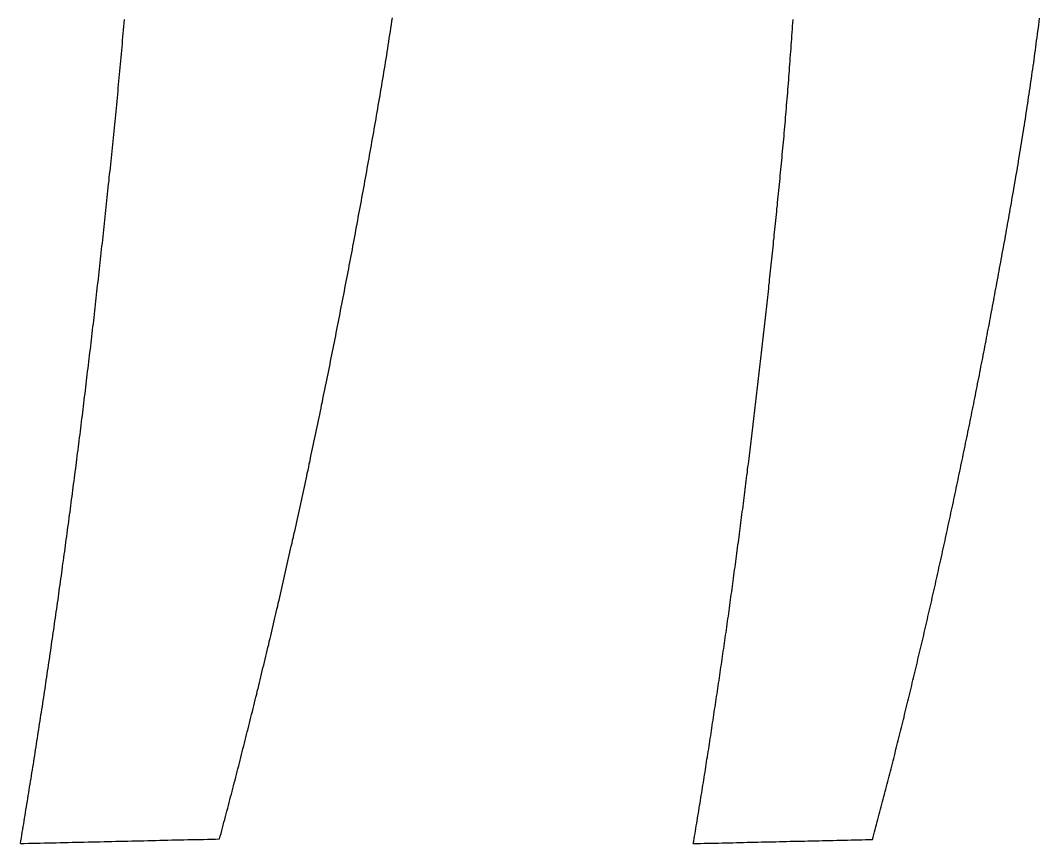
# Model space of a CAD drawing. Header units: inches. Extents: x 10 to 59099, y -255 to 18259.
# Drawn here: x 10 to 11323, y 7 to 9138 of the extents above; entities that cross this region are included whole.
import ezdxf

# ---------------------------------------------------------------- set-up
doc = ezdxf.new("R2010")
doc.units = ezdxf.units.IN
doc.header["$MEASUREMENT"] = 0
doc.layers.add('VFDE_Folienkante 3dpoly', color=181, linetype='Continuous')

msp = doc.modelspace()

# ---------------------------------------------------------------- linework, layer by layer
at = {"layer": 'VFDE_Folienkante 3dpoly', "color": 2}
for p, q in [((4134, 9129, 13981), (4140, 9167, 14003)), ((1155, 9031, 14067), (1158, 9070, 14090)), ((1158, 9070, 14090), (1161, 9108, 14112)), ((1161, 9108, 14112), (1164, 9146, 14134)), ((4117, 9015, 13916), (4123, 9053, 13938)), ((4123, 9053, 13938), (4129, 9091, 13960)), ((4129, 9091, 13960), (4134, 9129, 13981)), ((8579, 9039, 13154), (8581, 9075, 13172)), ((8581, 9075, 13172), (8584, 9111, 13190)), ((8584, 9111, 13190), (8586, 9147, 13207)), ((11304, 9019, 13006), (11309, 9055, 13023)), ((11309, 9055, 13023), (11314, 9090, 13041)), ((11314, 9090, 13041), (11318, 9126, 13058)), ((11318, 9126, 13058), (11323, 9161, 13075)), ((1145, 8917, 14000), (1148, 8955, 14023)), ((1148, 8955, 14023), (1152, 8993, 14045)), ((1152, 8993, 14045), (1155, 9031, 14067)), ((4100, 8901, 13851), (4105, 8939, 13873)), ((4105, 8939, 13873), (4111, 8977, 13895)), ((4111, 8977, 13895), (4117, 9015, 13916)), ((8571, 8933, 13100), (8574, 8968, 13118)), ((8574, 8968, 13118), (8576, 9004, 13136)), ((8576, 9004, 13136), (8579, 9039, 13154)), ((11290, 8913, 12953), (11295, 8948, 12971)), ((11295, 8948, 12971), (11300, 8984, 12989)), ((11300, 8984, 12989), (11304, 9019, 13006)), ((1135, 8803, 13932), (1139, 8841, 13955)), ((1139, 8841, 13955), (1142, 8879, 13977)), ((1142, 8879, 13977), (1145, 8917, 14000)), ((4082, 8788, 13784), (4088, 8825, 13807)), ((4088, 8825, 13807), (4094, 8863, 13829)), ((4094, 8863, 13829), (4100, 8901, 13851)), ((8561, 8791, 13027), (8564, 8826, 13045)), ((8564, 8826, 13045), (8566, 8862, 13064)), ((8566, 8862, 13064), (8569, 8897, 13082)), ((8569, 8897, 13082), (8571, 8933, 13100)), ((11276, 8807, 12900), (11281, 8843, 12918)), ((11281, 8843, 12918), (11286, 8878, 12936)), ((11286, 8878, 12936), (11290, 8913, 12953)), ((1125, 8689, 13863), (1129, 8727, 13886)), ((1129, 8727, 13886), (1132, 8765, 13909)), ((1132, 8765, 13909), (1135, 8803, 13932)), ((4064, 8675, 13717), (4070, 8712, 13740)), ((4070, 8712, 13740), (4076, 8750, 13762)), ((4076, 8750, 13762), (4082, 8788, 13784)), ((8554, 8685, 12971), (8556, 8720, 12990)), ((8556, 8720, 12990), (8559, 8756, 13008)), ((8559, 8756, 13008), (8561, 8791, 13027)), ((11261, 8702, 12846), (11266, 8737, 12864)), ((11266, 8737, 12864), (11271, 8772, 12882)), ((11271, 8772, 12882), (11276, 8807, 12900)), ((1115, 8576, 13793), (1118, 8614, 13816)), ((1118, 8614, 13816), (1122, 8652, 13840)), ((1122, 8652, 13840), (1125, 8689, 13863)), ((4045, 8563, 13649), (4051, 8600, 13672)), ((4051, 8600, 13672), (4058, 8637, 13694)), ((4058, 8637, 13694), (4064, 8675, 13717)), ((8546, 8580, 12915), (8548, 8615, 12933)), ((8548, 8615, 12933), (8551, 8650, 12952)), ((8551, 8650, 12952), (8554, 8685, 12971)), ((11247, 8597, 12791), (11252, 8632, 12809)), ((11252, 8632, 12809), (11257, 8667, 12827)), ((11257, 8667, 12827), (11261, 8702, 12846)), ((1104, 8464, 13722), (1108, 8501, 13746)), ((1108, 8501, 13746), (1111, 8539, 13770)), ((1111, 8539, 13770), (1115, 8576, 13793)), ((4027, 8451, 13580), (4033, 8488, 13603)), ((4033, 8488, 13603), (4039, 8525, 13626)), ((4039, 8525, 13626), (4045, 8563, 13649)), ((8538, 8475, 12857), (8540, 8510, 12876)), ((8540, 8510, 12876), (8543, 8545, 12896)), ((8543, 8545, 12896), (8546, 8580, 12915)), ((11227, 8458, 12716), (11232, 8493, 12735)), ((11232, 8493, 12735), (11237, 8527, 12754)), ((11237, 8527, 12754), (11242, 8562, 12772)), ((11242, 8562, 12772), (11247, 8597, 12791)), ((1094, 8352, 13651), (1097, 8389, 13675)), ((1097, 8389, 13675), (1101, 8427, 13699)), ((1101, 8427, 13699), (1104, 8464, 13722)), ((4008, 8340, 13510), (4014, 8377, 13534)), ((4014, 8377, 13534), (4021, 8414, 13557)), ((4021, 8414, 13557), (4027, 8451, 13580)), ((8529, 8370, 12799), (8532, 8405, 12819)), ((8532, 8405, 12819), (8535, 8440, 12838)), ((8535, 8440, 12838), (8538, 8475, 12857)), ((11212, 8354, 12660), (11217, 8389, 12679)), ((11217, 8389, 12679), (11222, 8423, 12698)), ((11222, 8423, 12698), (11227, 8458, 12716)), ((1083, 8240, 13579), (1087, 8278, 13603)), ((1087, 8278, 13603), (1090, 8315, 13627)), ((1090, 8315, 13627), (1094, 8352, 13651)), ((3989, 8229, 13440), (3996, 8266, 13464)), ((3996, 8266, 13464), (4002, 8303, 13487)), ((4002, 8303, 13487), (4008, 8340, 13510)), ((8518, 8232, 12720), (8521, 8266, 12740)), ((8521, 8266, 12740), (8524, 8301, 12760)), ((8524, 8301, 12760), (8527, 8336, 12780)), ((8527, 8336, 12780), (8529, 8370, 12799)), ((11196, 8251, 12602), (11201, 8285, 12622)), ((11201, 8285, 12622), (11207, 8320, 12641)), ((11207, 8320, 12641), (11212, 8354, 12660)), ((1072, 8129, 13507), (1076, 8166, 13531)), ((1076, 8166, 13531), (1079, 8203, 13555)), ((1079, 8203, 13555), (1083, 8240, 13579)), ((3970, 8118, 13369), (3977, 8155, 13393)), ((3977, 8155, 13393), (3983, 8192, 13417)), ((3983, 8192, 13417), (3989, 8229, 13440)), ((8510, 8128, 12661), (8512, 8163, 12681)), ((8512, 8163, 12681), (8515, 8197, 12701)), ((8515, 8197, 12701), (8518, 8232, 12720)), ((11175, 8113, 12525), (11181, 8148, 12544)), ((11181, 8148, 12544), (11186, 8182, 12564)), ((11186, 8182, 12564), (11191, 8216, 12583)), ((11191, 8216, 12583), (11196, 8251, 12602)), ((1061, 8018, 13434), (1065, 8055, 13458)), ((1065, 8055, 13458), (1068, 8092, 13482)), ((1068, 8092, 13482), (1072, 8129, 13507)), ((3951, 8008, 13298), (3958, 8045, 13322)), ((3958, 8045, 13322), (3964, 8082, 13346)), ((3964, 8082, 13346), (3970, 8118, 13369)), ((8501, 8025, 12600), (8504, 8059, 12620)), ((8504, 8059, 12620), (8507, 8094, 12640)), ((8507, 8094, 12640), (8510, 8128, 12661)), ((11160, 8011, 12466), (11165, 8045, 12485)), ((11165, 8045, 12485), (11170, 8079, 12505)), ((11170, 8079, 12505), (11175, 8113, 12525)), ((1050, 7908, 13360), (1054, 7945, 13385)), ((1054, 7945, 13385), (1057, 7982, 13409)), ((1057, 7982, 13409), (1061, 8018, 13434)), ((3932, 7899, 13226), (3938, 7935, 13250)), ((3938, 7935, 13250), (3945, 7972, 13274)), ((3945, 7972, 13274), (3951, 8008, 13298)), ((8489, 7888, 12518), (8492, 7923, 12539)), ((8492, 7923, 12539), (8495, 7957, 12559)), ((8495, 7957, 12559), (8498, 7991, 12580)), ((8498, 7991, 12580), (8501, 8025, 12600)), ((11144, 7909, 12406), (11149, 7943, 12426)), ((11149, 7943, 12426), (11154, 7977, 12446)), ((11154, 7977, 12446), (11160, 8011, 12466)), ((1039, 7798, 13286), (1043, 7834, 13311)), ((1043, 7834, 13311), (1046, 7871, 13336)), ((1046, 7871, 13336), (1050, 7908, 13360)), ((3912, 7789, 13154), (3919, 7826, 13178)), ((3919, 7826, 13178), (3925, 7862, 13202)), ((3925, 7862, 13202), (3932, 7899, 13226)), ((8480, 7786, 12456), (8483, 7820, 12477)), ((8483, 7820, 12477), (8486, 7854, 12497)), ((8486, 7854, 12497), (8489, 7888, 12518)), ((11122, 7774, 12325), (11127, 7807, 12345)), ((11127, 7807, 12345), (11133, 7841, 12366)), ((11133, 7841, 12366), (11138, 7875, 12386)), ((11138, 7875, 12386), (11144, 7909, 12406)), ((1028, 7687, 13212), (1031, 7724, 13237)), ((1031, 7724, 13237), (1035, 7761, 13262)), ((1035, 7761, 13262), (1039, 7798, 13286)), ((3893, 7680, 13082), (3899, 7716, 13106)), ((3899, 7716, 13106), (3906, 7753, 13130)), ((3906, 7753, 13130), (3912, 7789, 13154)), ((8470, 7685, 12393), (8473, 7719, 12414)), ((8473, 7719, 12414), (8477, 7753, 12435)), ((8477, 7753, 12435), (8480, 7786, 12456)), ((11105, 7673, 12263), (11111, 7706, 12284)), ((11111, 7706, 12284), (11116, 7740, 12305)), ((11116, 7740, 12305), (11122, 7774, 12325)), ((1016, 7578, 13138), (1020, 7614, 13163)), ((1020, 7614, 13163), (1024, 7651, 13188)), ((1024, 7651, 13188), (1028, 7687, 13212)), ((3873, 7571, 13009), (3880, 7607, 13033)), ((3880, 7607, 13033), (3886, 7643, 13057)), ((3886, 7643, 13057), (3893, 7680, 13082)), ((8458, 7550, 12308), (8461, 7584, 12329)), ((8461, 7584, 12329), (8464, 7618, 12350)), ((8464, 7618, 12350), (8467, 7651, 12372)), ((8467, 7651, 12372), (8470, 7685, 12393)), ((11089, 7572, 12201), (11094, 7606, 12222)), ((11094, 7606, 12222), (11100, 7639, 12243)), ((11100, 7639, 12243), (11105, 7673, 12263)), ((1001, 7431, 13039), (1005, 7468, 13063)), ((1005, 7468, 13063), (1009, 7504, 13088)), ((1009, 7504, 13088), (1013, 7541, 13113)), ((1013, 7541, 13113), (1016, 7578, 13138)), ((3854, 7462, 12936), (3860, 7498, 12960)), ((3860, 7498, 12960), (3867, 7534, 12985)), ((3867, 7534, 12985), (3873, 7571, 13009)), ((8448, 7450, 12243), (8451, 7483, 12265)), ((8451, 7483, 12265), (8454, 7517, 12286)), ((8454, 7517, 12286), (8458, 7550, 12308)), ((11066, 7439, 12117), (11072, 7472, 12138)), ((11072, 7472, 12138), (11077, 7506, 12159)), ((11077, 7506, 12159), (11083, 7539, 12180)), ((11083, 7539, 12180), (11089, 7572, 12201)), ((990, 7322, 12964), (994, 7358, 12989)), ((994, 7358, 12989), (997, 7395, 13014)), ((997, 7395, 13014), (1001, 7431, 13039)), ((3834, 7353, 12863), (3841, 7389, 12887)), ((3841, 7389, 12887), (3847, 7425, 12912)), ((3847, 7425, 12912), (3854, 7462, 12936)), ((8438, 7350, 12178), (8442, 7383, 12200)), ((8442, 7383, 12200), (8445, 7416, 12221)), ((8445, 7416, 12221), (8448, 7450, 12243)), ((11049, 7340, 12054), (11055, 7373, 12075)), ((11055, 7373, 12075), (11060, 7406, 12096)), ((11060, 7406, 12096), (11066, 7439, 12117)), ((978, 7212, 12889), (982, 7249, 12914)), ((982, 7249, 12914), (986, 7285, 12939)), ((986, 7285, 12939), (990, 7322, 12964)), ((3808, 7208, 12765), (3814, 7244, 12790)), ((3814, 7244, 12790), (3821, 7280, 12814)), ((3821, 7280, 12814), (3828, 7317, 12839)), ((3828, 7317, 12839), (3834, 7353, 12863)), ((8425, 7217, 12090), (8428, 7250, 12112)), ((8428, 7250, 12112), (8432, 7283, 12134)), ((8432, 7283, 12134), (8435, 7316, 12156)), ((8435, 7316, 12156), (8438, 7350, 12178)), ((11026, 7208, 11968), (11032, 7241, 11990)), ((11032, 7241, 11990), (11038, 7274, 12011)), ((11038, 7274, 12011), (11043, 7307, 12032)), ((11043, 7307, 12032), (11049, 7340, 12054)), ((967, 7103, 12813), (971, 7139, 12838)), ((971, 7139, 12838), (975, 7176, 12864)), ((975, 7176, 12864), (978, 7212, 12889)), ((3788, 7100, 12692), (3795, 7136, 12716)), ((3795, 7136, 12716), (3801, 7172, 12741)), ((3801, 7172, 12741), (3808, 7208, 12765)), ((8415, 7117, 12024), (8418, 7150, 12046)), ((8418, 7150, 12046), (8422, 7183, 12068)), ((8422, 7183, 12068), (8425, 7217, 12090)), ((11009, 7109, 11904), (11015, 7142, 11925)), ((11015, 7142, 11925), (11020, 7175, 11947)), ((11020, 7175, 11947), (11026, 7208, 11968)), ((955, 6994, 12738), (959, 7030, 12763)), ((959, 7030, 12763), (963, 7067, 12788)), ((963, 7067, 12788), (967, 7103, 12813)), ((3768, 6991, 12618), (3775, 7027, 12642)), ((3775, 7027, 12642), (3781, 7063, 12667)), ((3781, 7063, 12667), (3788, 7100, 12692)), ((8402, 6985, 11935), (8405, 7018, 11958)), ((8405, 7018, 11958), (8408, 7051, 11980)), ((8408, 7051, 11980), (8412, 7084, 12002)), ((8412, 7084, 12002), (8415, 7117, 12024)), ((10991, 7010, 11839), (10997, 7043, 11860)), ((10997, 7043, 11860), (11003, 7076, 11882)), ((11003, 7076, 11882), (11009, 7109, 11904)), ((944, 6885, 12662), (948, 6921, 12687)), ((948, 6921, 12687), (951, 6958, 12712)), ((951, 6958, 12712), (955, 6994, 12738)), ((3748, 6883, 12543), (3755, 6919, 12568)), ((3755, 6919, 12568), (3761, 6955, 12593)), ((3761, 6955, 12593), (3768, 6991, 12618)), ((8392, 6886, 11869), (8395, 6919, 11891)), ((8395, 6919, 11891), (8398, 6952, 11913)), ((8398, 6952, 11913), (8402, 6985, 11935)), ((10968, 6879, 11752), (10974, 6912, 11773)), ((10974, 6912, 11773), (10980, 6945, 11795)), ((10980, 6945, 11795), (10985, 6977, 11817)), ((10985, 6977, 11817), (10991, 7010, 11839)), ((932, 6777, 12586), (936, 6813, 12611)), ((936, 6813, 12611), (940, 6849, 12636)), ((940, 6849, 12636), (944, 6885, 12662)), ((3728, 6776, 12469), (3735, 6811, 12494)), ((3735, 6811, 12494), (3741, 6847, 12519)), ((3741, 6847, 12519), (3748, 6883, 12543)), ((8381, 6787, 11802), (8385, 6820, 11824)), ((8385, 6820, 11824), (8388, 6853, 11846)), ((8388, 6853, 11846), (8392, 6886, 11869)), ((10950, 6781, 11686), (10956, 6814, 11708)), ((10956, 6814, 11708), (10962, 6846, 11730)), ((10962, 6846, 11730), (10968, 6879, 11752)), ((920, 6668, 12509), (924, 6704, 12535)), ((924, 6704, 12535), (928, 6740, 12560)), ((928, 6740, 12560), (932, 6777, 12586)), ((3708, 6668, 12394), (3715, 6704, 12419)), ((3715, 6704, 12419), (3721, 6740, 12444)), ((3721, 6740, 12444), (3728, 6776, 12469)), ((8368, 6655, 11712), (8371, 6688, 11735)), ((8371, 6688, 11735), (8375, 6721, 11757)), ((8375, 6721, 11757), (8378, 6754, 11780)), ((8378, 6754, 11780), (8381, 6787, 11802)), ((10927, 6650, 11599), (10933, 6683, 11621)), ((10933, 6683, 11621), (10939, 6715, 11643)), ((10939, 6715, 11643), (10944, 6748, 11664)), ((10944, 6748, 11664), (10950, 6781, 11686)), ((908, 6560, 12432), (912, 6596, 12458)), ((912, 6596, 12458), (916, 6632, 12483)), ((916, 6632, 12483), (920, 6668, 12509)), ((3688, 6561, 12319), (3695, 6596, 12344)), ((3695, 6596, 12344), (3701, 6632, 12369)), ((3701, 6632, 12369), (3708, 6668, 12394)), ((8358, 6557, 11645), (8361, 6589, 11667)), ((8361, 6589, 11667), (8364, 6622, 11690)), ((8364, 6622, 11690), (8368, 6655, 11712)), ((10909, 6552, 11533), (10915, 6585, 11555)), ((10915, 6585, 11555), (10921, 6618, 11577)), ((10921, 6618, 11577), (10927, 6650, 11599)), ((892, 6416, 12329), (896, 6452, 12355)), ((896, 6452, 12355), (900, 6488, 12381)), ((900, 6488, 12381), (904, 6524, 12407)), ((904, 6524, 12407), (908, 6560, 12432)), ((3661, 6418, 12218), (3668, 6454, 12244)), ((3668, 6454, 12244), (3674, 6489, 12269)), ((3674, 6489, 12269), (3681, 6525, 12294)), ((3681, 6525, 12294), (3688, 6561, 12319)), ((8344, 6425, 11555), (8347, 6458, 11577)), ((8347, 6458, 11577), (8351, 6491, 11600)), ((8351, 6491, 11600), (8354, 6524, 11622)), ((8354, 6524, 11622), (8358, 6557, 11645)), ((10885, 6422, 11445), (10891, 6455, 11467)), ((10891, 6455, 11467), (10897, 6487, 11489)), ((10897, 6487, 11489), (10903, 6520, 11511)), ((10903, 6520, 11511), (10909, 6552, 11533)), ((881, 6308, 12252), (885, 6344, 12278)), ((885, 6344, 12278), (889, 6380, 12304)), ((889, 6380, 12304), (892, 6416, 12329)), ((3640, 6311, 12143), (3647, 6347, 12168)), ((3647, 6347, 12168), (3654, 6382, 12193)), ((3654, 6382, 12193), (3661, 6418, 12218)), ((8333, 6327, 11487), (8337, 6360, 11509)), ((8337, 6360, 11509), (8340, 6393, 11532)), ((8340, 6393, 11532), (8344, 6425, 11555)), ((10867, 6325, 11378), (10873, 6357, 11400)), ((10873, 6357, 11400), (10879, 6390, 11422)), ((10879, 6390, 11422), (10885, 6422, 11445)), ((868, 6201, 12174), (872, 6237, 12200)), ((872, 6237, 12200), (876, 6273, 12226)), ((876, 6273, 12226), (881, 6308, 12252)), ((3620, 6204, 12067), (3627, 6240, 12092)), ((3627, 6240, 12092), (3634, 6275, 12117)), ((3634, 6275, 12117), (3640, 6311, 12143)), ((8319, 6197, 11396), (8323, 6229, 11418)), ((8323, 6229, 11418), (8326, 6262, 11441)), ((8326, 6262, 11441), (8330, 6295, 11464)), ((8330, 6295, 11464), (8333, 6327, 11487)), ((10843, 6195, 11289), (10849, 6227, 11311)), ((10849, 6227, 11311), (10855, 6260, 11334)), ((10855, 6260, 11334), (10861, 6292, 11356)), ((10861, 6292, 11356), (10867, 6325, 11378)), ((856, 6094, 12096), (860, 6130, 12122)), ((860, 6130, 12122), (864, 6165, 12148)), ((864, 6165, 12148), (868, 6201, 12174)), ((3599, 6098, 11990), (3606, 6133, 12016)), ((3606, 6133, 12016), (3613, 6169, 12041)), ((3613, 6169, 12041), (3620, 6204, 12067)), ((8309, 6099, 11327), (8312, 6131, 11350)), ((8312, 6131, 11350), (8316, 6164, 11373)), ((8316, 6164, 11373), (8319, 6197, 11396)), ((10825, 6098, 11222), (10831, 6130, 11244)), ((10831, 6130, 11244), (10837, 6163, 11267)), ((10837, 6163, 11267), (10843, 6195, 11289)), ((844, 5987, 12018), (848, 6022, 12044)), ((848, 6022, 12044), (852, 6058, 12070)), ((852, 6058, 12070), (856, 6094, 12096)), ((3579, 5992, 11914), (3586, 6027, 11939)), ((3586, 6027, 11939), (3593, 6063, 11965)), ((3593, 6063, 11965), (3599, 6098, 11990)), ((8295, 5969, 11235), (8298, 6001, 11258)), ((8298, 6001, 11258), (8302, 6034, 11281)), ((8302, 6034, 11281), (8305, 6066, 11304)), ((8305, 6066, 11304), (8309, 6099, 11327)), ((10801, 5969, 11132), (10807, 6001, 11155)), ((10807, 6001, 11155), (10813, 6033, 11177)), ((10813, 6033, 11177), (10819, 6066, 11200)), ((10819, 6066, 11200), (10825, 6098, 11222)), ((832, 5880, 11939), (836, 5916, 11965)), ((836, 5916, 11965), (840, 5951, 11992)), ((840, 5951, 11992), (844, 5987, 12018)), ((3551, 5850, 11811), (3558, 5886, 11837)), ((3558, 5886, 11837), (3565, 5921, 11863)), ((3565, 5921, 11863), (3572, 5956, 11888)), ((3572, 5956, 11888), (3579, 5992, 11914)), ((8284, 5872, 11166), (8288, 5904, 11189)), ((8288, 5904, 11189), (8291, 5936, 11212)), ((8291, 5936, 11212), (8295, 5969, 11235)), ((10783, 5872, 11064), (10789, 5905, 11087)), ((10789, 5905, 11087), (10795, 5937, 11110)), ((10795, 5937, 11110), (10801, 5969, 11132)), ((816, 5738, 11834), (820, 5773, 11860)), ((820, 5773, 11860), (824, 5809, 11887)), ((824, 5809, 11887), (828, 5844, 11913)), ((828, 5844, 11913), (832, 5880, 11939)), ((3530, 5745, 11734), (3537, 5780, 11760)), ((3537, 5780, 11760), (3544, 5815, 11786)), ((3544, 5815, 11786), (3551, 5850, 11811)), ((8270, 5742, 11073), (8273, 5775, 11096)), ((8273, 5775, 11096), (8277, 5807, 11120)), ((8277, 5807, 11120), (8280, 5839, 11143)), ((8280, 5839, 11143), (8284, 5872, 11166)), ((10759, 5744, 10974), (10765, 5776, 10997)), ((10765, 5776, 10997), (10771, 5808, 11019)), ((10771, 5808, 11019), (10777, 5840, 11042)), ((10777, 5840, 11042), (10783, 5872, 11064)), ((803, 5632, 11755), (807, 5667, 11781)), ((807, 5667, 11781), (811, 5702, 11807)), ((811, 5702, 11807), (816, 5738, 11834)), ((3510, 5639, 11657), (3517, 5674, 11682)), ((3517, 5674, 11682), (3523, 5709, 11708)), ((3523, 5709, 11708), (3530, 5745, 11734)), ((8259, 5645, 11003), (8263, 5678, 11027)), ((8263, 5678, 11027), (8266, 5710, 11050)), ((8266, 5710, 11050), (8270, 5742, 11073)), ((10740, 5648, 10906), (10746, 5680, 10928)), ((10746, 5680, 10928), (10753, 5712, 10951)), ((10753, 5712, 10951), (10759, 5744, 10974)), ((791, 5525, 11675), (795, 5561, 11702)), ((795, 5561, 11702), (799, 5596, 11728)), ((799, 5596, 11728), (803, 5632, 11755)), ((3489, 5534, 11579), (3496, 5569, 11605)), ((3496, 5569, 11605), (3503, 5604, 11631)), ((3503, 5604, 11631), (3510, 5639, 11657)), ((8244, 5517, 10910), (8248, 5549, 10933)), ((8248, 5549, 10933), (8252, 5581, 10957)), ((8252, 5581, 10957), (8255, 5613, 10980)), ((8255, 5613, 10980), (8259, 5645, 11003)), ((10716, 5520, 10814), (10722, 5552, 10837)), ((10722, 5552, 10837), (10728, 5584, 10860)), ((10728, 5584, 10860), (10734, 5616, 10883)), ((10734, 5616, 10883), (10740, 5648, 10906)), ((778, 5419, 11595), (782, 5455, 11622)), ((782, 5455, 11622), (787, 5490, 11649)), ((787, 5490, 11649), (791, 5525, 11675)), ((3468, 5429, 11501), (3475, 5464, 11527)), ((3475, 5464, 11527), (3482, 5499, 11553)), ((3482, 5499, 11553), (3489, 5534, 11579)), ((8234, 5420, 10839), (8237, 5452, 10863)), ((8237, 5452, 10863), (8241, 5484, 10886)), ((8241, 5484, 10886), (8244, 5517, 10910)), ((10697, 5424, 10745), (10703, 5456, 10768)), ((10703, 5456, 10768), (10710, 5488, 10791)), ((10710, 5488, 10791), (10716, 5520, 10814)), ((766, 5314, 11515), (770, 5349, 11542)), ((770, 5349, 11542), (774, 5384, 11569)), ((774, 5384, 11569), (778, 5419, 11595)), ((3440, 5289, 11396), (3447, 5324, 11423)), ((3447, 5324, 11423), (3454, 5359, 11449)), ((3454, 5359, 11449), (3461, 5394, 11475)), ((3461, 5394, 11475), (3468, 5429, 11501)), ((8219, 5292, 10745), (8223, 5324, 10769)), ((8223, 5324, 10769), (8226, 5356, 10792)), ((8226, 5356, 10792), (8230, 5388, 10816)), ((8230, 5388, 10816), (8234, 5420, 10839)), ((10672, 5297, 10653), (10679, 5329, 10676)), ((10679, 5329, 10676), (10685, 5361, 10699)), ((10685, 5361, 10699), (10691, 5393, 10722)), ((10691, 5393, 10722), (10697, 5424, 10745)), ((749, 5173, 11408), (753, 5208, 11435)), ((753, 5208, 11435), (757, 5243, 11462)), ((757, 5243, 11462), (762, 5279, 11489)), ((762, 5279, 11489), (766, 5314, 11515)), ((3418, 5184, 11318), (3425, 5219, 11344)), ((3425, 5219, 11344), (3432, 5254, 11370)), ((3432, 5254, 11370), (3440, 5289, 11396)), ((8208, 5196, 10674), (8211, 5228, 10698)), ((8211, 5228, 10698), (8215, 5260, 10722)), ((8215, 5260, 10722), (8219, 5292, 10745)), ((10654, 5202, 10584), (10660, 5234, 10607)), ((10660, 5234, 10607), (10666, 5265, 10630)), ((10666, 5265, 10630), (10672, 5297, 10653)), ((736, 5068, 11327), (740, 5103, 11354)), ((740, 5103, 11354), (745, 5138, 11381)), ((745, 5138, 11381), (749, 5173, 11408)), ((3397, 5080, 11239), (3404, 5115, 11265)), ((3404, 5115, 11265), (3411, 5149, 11292)), ((3411, 5149, 11292), (3418, 5184, 11318)), ((8193, 5068, 10579), (8197, 5100, 10603)), ((8197, 5100, 10603), (8200, 5132, 10627)), ((8200, 5132, 10627), (8204, 5164, 10650)), ((8204, 5164, 10650), (8208, 5196, 10674)), ((10629, 5075, 10491), (10635, 5107, 10514)), ((10635, 5107, 10514), (10641, 5138, 10537)), ((10641, 5138, 10537), (10647, 5170, 10561)), ((10647, 5170, 10561), (10654, 5202, 10584)), ((723, 4963, 11246), (728, 4998, 11273)), ((728, 4998, 11273), (732, 5033, 11300)), ((732, 5033, 11300), (736, 5068, 11327)), ((3376, 4976, 11160), (3383, 5010, 11186)), ((3383, 5010, 11186), (3390, 5045, 11213)), ((3390, 5045, 11213), (3397, 5080, 11239)), ((8182, 4973, 10508), (8186, 5005, 10531)), ((8186, 5005, 10531), (8189, 5037, 10555)), ((8189, 5037, 10555), (8193, 5068, 10579)), ((10604, 4949, 10398), (10610, 4980, 10421)), ((10610, 4980, 10421), (10616, 5012, 10444)), ((10616, 5012, 10444), (10622, 5044, 10468)), ((10622, 5044, 10468), (10629, 5075, 10491)), ((711, 4858, 11165), (715, 4893, 11192)), ((715, 4893, 11192), (719, 4928, 11219)), ((719, 4928, 11219), (723, 4963, 11246)), ((3347, 4837, 11054), (3354, 4872, 11080)), ((3354, 4872, 11080), (3362, 4906, 11107)), ((3362, 4906, 11107), (3369, 4941, 11133)), ((3369, 4941, 11133), (3376, 4976, 11160)), ((8167, 4846, 10412), (8171, 4878, 10436)), ((8171, 4878, 10436), (8174, 4909, 10460)), ((8174, 4909, 10460), (8178, 4941, 10484)), ((8178, 4941, 10484), (8182, 4973, 10508)), ((10585, 4854, 10327), (10591, 4886, 10351)), ((10591, 4886, 10351), (10597, 4917, 10374)), ((10597, 4917, 10374), (10604, 4949, 10398)), ((693, 4719, 11056), (698, 4754, 11084)), ((698, 4754, 11084), (702, 4789, 11111)), ((702, 4789, 11111), (706, 4823, 11138)), ((706, 4823, 11138), (711, 4858, 11165)), ((3326, 4733, 10974), (3333, 4768, 11001)), ((3333, 4768, 11001), (3340, 4803, 11027)), ((3340, 4803, 11027), (3347, 4837, 11054)), ((8155, 4751, 10340), (8159, 4782, 10364)), ((8159, 4782, 10364), (8163, 4814, 10388)), ((8163, 4814, 10388), (8167, 4846, 10412)), ((10559, 4729, 10233), (10566, 4760, 10257)), ((10566, 4760, 10257), (10572, 4791, 10280)), ((10572, 4791, 10280), (10578, 4823, 10304)), ((10578, 4823, 10304), (10585, 4854, 10327)), ((680, 4615, 10975), (685, 4649, 11002)), ((685, 4649, 11002), (689, 4684, 11029)), ((689, 4684, 11029), (693, 4719, 11056)), ((3304, 4630, 10894), (3311, 4664, 10921)), ((3311, 4664, 10921), (3319, 4699, 10947)), ((3319, 4699, 10947), (3326, 4733, 10974)), ((8140, 4624, 10243), (8144, 4656, 10267)), ((8144, 4656, 10267), (8148, 4687, 10291)), ((8148, 4687, 10291), (8152, 4719, 10316)), ((8152, 4719, 10316), (8155, 4751, 10340)), ((10540, 4634, 10162), (10547, 4666, 10186)), ((10547, 4666, 10186), (10553, 4697, 10210)), ((10553, 4697, 10210), (10559, 4729, 10233)), ((667, 4511, 10892), (672, 4545, 10920)), ((672, 4545, 10920), (676, 4580, 10947)), ((676, 4580, 10947), (680, 4615, 10975)), ((3275, 4492, 10787), (3283, 4527, 10814)), ((3283, 4527, 10814), (3290, 4561, 10841)), ((3290, 4561, 10841), (3297, 4596, 10867)), ((3297, 4596, 10867), (3304, 4630, 10894)), ((8125, 4498, 10146), (8129, 4530, 10170)), ((8129, 4530, 10170), (8133, 4561, 10195)), ((8133, 4561, 10195), (8136, 4593, 10219)), ((8136, 4593, 10219), (8140, 4624, 10243)), ((10515, 4509, 10068), (10521, 4541, 10091)), ((10521, 4541, 10091), (10527, 4572, 10115)), ((10527, 4572, 10115), (10534, 4603, 10139)), ((10534, 4603, 10139), (10540, 4634, 10162)), ((654, 4407, 10810), (659, 4442, 10837)), ((659, 4442, 10837), (663, 4476, 10865)), ((663, 4476, 10865), (667, 4511, 10892)), ((3254, 4389, 10706), (3261, 4424, 10733)), ((3261, 4424, 10733), (3268, 4458, 10760)), ((3268, 4458, 10760), (3275, 4492, 10787)), ((8113, 4404, 10073), (8117, 4435, 10097)), ((8117, 4435, 10097), (8121, 4467, 10122)), ((8121, 4467, 10122), (8125, 4498, 10146)), ((10489, 4385, 9972), (10495, 4416, 9996)), ((10495, 4416, 9996), (10502, 4447, 10020)), ((10502, 4447, 10020), (10508, 4478, 10044)), ((10508, 4478, 10044), (10515, 4509, 10068)), ((637, 4269, 10700), (641, 4303, 10727)), ((641, 4303, 10727), (646, 4338, 10755)), ((646, 4338, 10755), (650, 4372, 10782)), ((650, 4372, 10782), (654, 4407, 10810)), ((3232, 4287, 10625), (3239, 4321, 10652)), ((3239, 4321, 10652), (3246, 4355, 10679)), ((3246, 4355, 10679), (3254, 4389, 10706)), ((8098, 4278, 9975), (8102, 4310, 10000)), ((8102, 4310, 10000), (8106, 4341, 10024)), ((8106, 4341, 10024), (8110, 4372, 10049)), ((8110, 4372, 10049), (8113, 4404, 10073)), ((10470, 4291, 9901), (10476, 4322, 9925)), ((10476, 4322, 9925), (10483, 4353, 9948)), ((10483, 4353, 9948), (10489, 4385, 9972)), ((624, 4166, 10617), (628, 4200, 10644)), ((628, 4200, 10644), (632, 4234, 10672)), ((632, 4234, 10672), (637, 4269, 10700)), ((3210, 4184, 10544), (3217, 4218, 10571)), ((3217, 4218, 10571), (3225, 4253, 10598)), ((3225, 4253, 10598), (3232, 4287, 10625)), ((8086, 4185, 9902), (8090, 4216, 9926)), ((8090, 4216, 9926), (8094, 4247, 9951)), ((8094, 4247, 9951), (8098, 4278, 9975)), ((10444, 4167, 9805), (10450, 4198, 9829)), ((10450, 4198, 9829), (10457, 4229, 9853)), ((10457, 4229, 9853), (10463, 4260, 9877)), ((10463, 4260, 9877), (10470, 4291, 9901)), ((610, 4063, 10533), (615, 4097, 10561)), ((615, 4097, 10561), (619, 4131, 10589)), ((619, 4131, 10589), (624, 4166, 10617)), ((3181, 4048, 10436), (3188, 4082, 10463)), ((3188, 4082, 10463), (3195, 4116, 10490)), ((3195, 4116, 10490), (3203, 4150, 10517)), ((3203, 4150, 10517), (3210, 4184, 10544)), ((8071, 4060, 9803), (8075, 4091, 9828)), ((8075, 4091, 9828), (8079, 4122, 9852)), ((8079, 4122, 9852), (8082, 4153, 9877)), ((8082, 4153, 9877), (8086, 4185, 9902)), ((10418, 4043, 9708), (10424, 4074, 9732)), ((10424, 4074, 9732), (10431, 4105, 9756)), ((10431, 4105, 9756), (10437, 4136, 9781)), ((10437, 4136, 9781), (10444, 4167, 9805)), ((593, 3926, 10422), (597, 3960, 10450)), ((597, 3960, 10450), (601, 3994, 10478)), ((601, 3994, 10478), (606, 4028, 10505)), ((606, 4028, 10505), (610, 4063, 10533)), ((3159, 3946, 10354), (3166, 3980, 10381)), ((3166, 3980, 10381), (3173, 4014, 10408)), ((3173, 4014, 10408), (3181, 4048, 10436)), ((8055, 3935, 9704), (8059, 3966, 9729)), ((8059, 3966, 9729), (8063, 3997, 9754)), ((8063, 3997, 9754), (8067, 4029, 9778)), ((8067, 4029, 9778), (8071, 4060, 9803)), ((10398, 3951, 9636), (10405, 3981, 9660)), ((10405, 3981, 9660), (10411, 4012, 9684)), ((10411, 4012, 9684), (10418, 4043, 9708)), ((579, 3823, 10338), (584, 3857, 10366)), ((584, 3857, 10366), (588, 3891, 10394)), ((588, 3891, 10394), (593, 3926, 10422)), ((3137, 3844, 10272), (3144, 3878, 10299)), ((3144, 3878, 10299), (3151, 3912, 10326)), ((3151, 3912, 10326), (3159, 3946, 10354)), ((8043, 3842, 9630), (8047, 3873, 9655)), ((8047, 3873, 9655), (8051, 3904, 9679)), ((8051, 3904, 9679), (8055, 3935, 9704)), ((10372, 3827, 9538), (10379, 3858, 9563)), ((10379, 3858, 9563), (10385, 3889, 9587)), ((10385, 3889, 9587), (10392, 3920, 9611)), ((10392, 3920, 9611), (10398, 3951, 9636)), ((566, 3721, 10254), (570, 3755, 10282)), ((570, 3755, 10282), (575, 3789, 10310)), ((575, 3789, 10310), (579, 3823, 10338)), ((3107, 3709, 10162), (3114, 3743, 10189)), ((3114, 3743, 10189), (3122, 3777, 10217)), ((3122, 3777, 10217), (3129, 3810, 10244)), ((3129, 3810, 10244), (3137, 3844, 10272)), ((8027, 3718, 9530), (8031, 3749, 9555)), ((8031, 3749, 9555), (8035, 3780, 9580)), ((8035, 3780, 9580), (8039, 3811, 9605)), ((8039, 3811, 9605), (8043, 3842, 9630)), ((10346, 3704, 9441), (10352, 3735, 9465)), ((10352, 3735, 9465), (10359, 3766, 9490)), ((10359, 3766, 9490), (10366, 3797, 9514)), ((10366, 3797, 9514), (10372, 3827, 9538)), ((552, 3619, 10169), (557, 3653, 10197)), ((557, 3653, 10197), (561, 3687, 10225)), ((561, 3687, 10225), (566, 3721, 10254)), ((3085, 3608, 10079), (3092, 3641, 10107)), ((3092, 3641, 10107), (3100, 3675, 10134)), ((3100, 3675, 10134), (3107, 3709, 10162)), ((8011, 3595, 9430), (8015, 3625, 9455)), ((8015, 3625, 9455), (8019, 3656, 9480)), ((8019, 3656, 9480), (8023, 3687, 9505)), ((8023, 3687, 9505), (8027, 3718, 9530)), ((10326, 3613, 9367), (10333, 3643, 9392)), ((10333, 3643, 9392), (10339, 3674, 9416)), ((10339, 3674, 9416), (10346, 3704, 9441)), ((534, 3483, 10056), (538, 3517, 10084)), ((538, 3517, 10084), (543, 3551, 10113)), ((543, 3551, 10113), (548, 3585, 10141)), ((548, 3585, 10141), (552, 3619, 10169)), ((3062, 3507, 9996), (3070, 3540, 10024)), ((3070, 3540, 10024), (3077, 3574, 10052)), ((3077, 3574, 10052), (3085, 3608, 10079)), ((7999, 3502, 9354), (8003, 3533, 9380)), ((8003, 3533, 9380), (8007, 3564, 9405)), ((8007, 3564, 9405), (8011, 3595, 9430)), ((10300, 3490, 9269), (10306, 3521, 9294)), ((10306, 3521, 9294), (10313, 3551, 9318)), ((10313, 3551, 9318), (10320, 3582, 9343)), ((10320, 3582, 9343), (10326, 3613, 9367)), ((520, 3381, 9971), (525, 3415, 9999)), ((525, 3415, 9999), (529, 3449, 10028)), ((529, 3449, 10028), (534, 3483, 10056)), ((3032, 3372, 9885), (3040, 3406, 9913)), ((3040, 3406, 9913), (3047, 3440, 9941)), ((3047, 3440, 9941), (3055, 3473, 9969)), ((3055, 3473, 9969), (3062, 3507, 9996)), ((7983, 3379, 9254), (7987, 3410, 9279)), ((7987, 3410, 9279), (7991, 3441, 9304)), ((7991, 3441, 9304), (7995, 3471, 9329)), ((7995, 3471, 9329), (7999, 3502, 9354)), ((10273, 3368, 9170), (10280, 3399, 9195)), ((10280, 3399, 9195), (10286, 3429, 9220)), ((10286, 3429, 9220), (10293, 3460, 9245)), ((10293, 3460, 9245), (10300, 3490, 9269)), ((506, 3280, 9886), (511, 3314, 9914)), ((511, 3314, 9914), (516, 3348, 9943)), ((516, 3348, 9943), (520, 3381, 9971)), ((3010, 3272, 9802), (3017, 3305, 9830)), ((3017, 3305, 9830), (3025, 3339, 9858)), ((3025, 3339, 9858), (3032, 3372, 9885)), ((7967, 3257, 9152), (7971, 3287, 9178)), ((7971, 3287, 9178), (7975, 3318, 9203)), ((7975, 3318, 9203), (7979, 3349, 9228)), ((7979, 3349, 9228), (7983, 3379, 9254)), ((10253, 3277, 9096), (10260, 3308, 9121)), ((10260, 3308, 9121), (10266, 3338, 9146)), ((10266, 3338, 9146), (10273, 3368, 9170)), ((488, 3145, 9771), (493, 3179, 9800)), ((493, 3179, 9800), (497, 3213, 9829)), ((497, 3213, 9829), (502, 3246, 9857)), ((502, 3246, 9857), (506, 3280, 9886)), ((2980, 3138, 9690), (2987, 3172, 9718)), ((2987, 3172, 9718), (2995, 3205, 9746)), ((2995, 3205, 9746), (3002, 3239, 9774)), ((3002, 3239, 9774), (3010, 3272, 9802)), ((7955, 3165, 9076), (7959, 3196, 9101)), ((7959, 3196, 9101), (7963, 3226, 9127)), ((7963, 3226, 9127), (7967, 3257, 9152)), ((10226, 3156, 8997), (10233, 3186, 9022)), ((10233, 3186, 9022), (10240, 3217, 9046)), ((10240, 3217, 9046), (10246, 3247, 9071)), ((10246, 3247, 9071), (10253, 3277, 9096)), ((474, 3045, 9685), (479, 3078, 9714)), ((479, 3078, 9714), (483, 3112, 9743)), ((483, 3112, 9743), (488, 3145, 9771)), ((2957, 3039, 9606), (2965, 3072, 9634)), ((2965, 3072, 9634), (2972, 3105, 9662)), ((2972, 3105, 9662), (2980, 3138, 9690)), ((7938, 3043, 8974), (7942, 3074, 8999)), ((7942, 3074, 8999), (7947, 3104, 9025)), ((7947, 3104, 9025), (7951, 3135, 9050)), ((7951, 3135, 9050), (7955, 3165, 9076)), ((10199, 3035, 8897), (10206, 3065, 8922)), ((10206, 3065, 8922), (10213, 3096, 8947)), ((10213, 3096, 8947), (10220, 3126, 8972)), ((10220, 3126, 8972), (10226, 3156, 8997)), ((456, 2911, 9570), (460, 2944, 9599)), ((460, 2944, 9599), (465, 2977, 9628)), ((465, 2977, 9628), (470, 3011, 9657)), ((470, 3011, 9657), (474, 3045, 9685)), ((2934, 2939, 9522), (2942, 2972, 9550)), ((2942, 2972, 9550), (2950, 3005, 9578)), ((2950, 3005, 9578), (2957, 3039, 9606)), ((7922, 2922, 8871), (7926, 2952, 8897)), ((7926, 2952, 8897), (7930, 2982, 8923)), ((7930, 2982, 8923), (7934, 3013, 8948)), ((7934, 3013, 8948), (7938, 3043, 8974)), ((10172, 2915, 8797), (10179, 2945, 8822)), ((10179, 2945, 8822), (10186, 2975, 8847)), ((10186, 2975, 8847), (10193, 3005, 8872)), ((10193, 3005, 8872), (10199, 3035, 8897)), ((442, 2810, 9484), (446, 2844, 9513)), ((446, 2844, 9513), (451, 2877, 9542)), ((451, 2877, 9542), (456, 2911, 9570)), ((2904, 2806, 9409), (2912, 2839, 9437)), ((2912, 2839, 9437), (2919, 2873, 9465)), ((2919, 2873, 9465), (2927, 2906, 9493)), ((2927, 2906, 9493), (2934, 2939, 9522)), ((7905, 2801, 8769), (7909, 2831, 8794)), ((7909, 2831, 8794), (7914, 2861, 8820)), ((7914, 2861, 8820), (7918, 2891, 8846)), ((7918, 2891, 8846), (7922, 2922, 8871)), ((10152, 2825, 8721), (10159, 2855, 8746)), ((10159, 2855, 8746), (10166, 2885, 8771)), ((10166, 2885, 8771), (10172, 2915, 8797)), ((428, 2710, 9397), (432, 2744, 9426)), ((432, 2744, 9426), (437, 2777, 9455)), ((437, 2777, 9455), (442, 2810, 9484)), ((2881, 2707, 9324), (2889, 2740, 9352)), ((2889, 2740, 9352), (2896, 2773, 9380)), ((2896, 2773, 9380), (2904, 2806, 9409)), ((7893, 2710, 8691), (7897, 2740, 8717)), ((7897, 2740, 8717), (7901, 2770, 8743)), ((7901, 2770, 8743), (7905, 2801, 8769)), ((10125, 2705, 8620), (10132, 2735, 8645)), ((10132, 2735, 8645), (10138, 2765, 8671)), ((10138, 2765, 8671), (10145, 2795, 8696)), ((10145, 2795, 8696), (10152, 2825, 8721)), ((409, 2577, 9281), (413, 2611, 9310)), ((413, 2611, 9310), (418, 2644, 9339)), ((418, 2644, 9339), (423, 2677, 9368)), ((423, 2677, 9368), (428, 2710, 9397)), ((2850, 2575, 9210), (2858, 2608, 9239)), ((2858, 2608, 9239), (2866, 2641, 9267)), ((2866, 2641, 9267), (2873, 2674, 9295)), ((2873, 2674, 9295), (2881, 2707, 9324)), ((7876, 2589, 8587), (7880, 2619, 8613)), ((7880, 2619, 8613), (7884, 2650, 8639)), ((7884, 2650, 8639), (7889, 2680, 8665)), ((7889, 2680, 8665), (7893, 2710, 8691)), ((10097, 2585, 8519), (10104, 2615, 8544)), ((10104, 2615, 8544), (10111, 2645, 8569)), ((10111, 2645, 8569), (10118, 2675, 8595)), ((10118, 2675, 8595), (10125, 2705, 8620)), ((394, 2478, 9193), (399, 2511, 9223)), ((399, 2511, 9223), (404, 2544, 9252)), ((404, 2544, 9252), (409, 2577, 9281)), ((2827, 2477, 9125), (2835, 2510, 9153)), ((2835, 2510, 9153), (2843, 2542, 9182)), ((2843, 2542, 9182), (2850, 2575, 9210)), ((7859, 2469, 8483), (7863, 2499, 8509)), ((7863, 2499, 8509), (7868, 2529, 8535)), ((7868, 2529, 8535), (7872, 2559, 8561)), ((7872, 2559, 8561), (7876, 2589, 8587)), ((10070, 2466, 8417), (10077, 2496, 8442)), ((10077, 2496, 8442), (10084, 2526, 8468)), ((10084, 2526, 8468), (10091, 2555, 8493)), ((10091, 2555, 8493), (10097, 2585, 8519)), ((375, 2346, 9076), (380, 2379, 9106)), ((380, 2379, 9106), (385, 2412, 9135)), ((385, 2412, 9135), (390, 2445, 9164)), ((390, 2445, 9164), (394, 2478, 9193)), ((2797, 2346, 9010), (2804, 2378, 9039)), ((2804, 2378, 9039), (2812, 2411, 9067)), ((2812, 2411, 9067), (2820, 2444, 9096)), ((2820, 2444, 9096), (2827, 2477, 9125)), ((7842, 2349, 8379), (7846, 2379, 8405)), ((7846, 2379, 8405), (7851, 2409, 8431)), ((7851, 2409, 8431), (7855, 2439, 8457)), ((7855, 2439, 8457), (7859, 2469, 8483)), ((10042, 2347, 8315), (10049, 2377, 8340)), ((10049, 2377, 8340), (10056, 2407, 8366)), ((10056, 2407, 8366), (10063, 2436, 8391)), ((10063, 2436, 8391), (10070, 2466, 8417)), ((361, 2247, 8988), (366, 2280, 9018)), ((366, 2280, 9018), (371, 2313, 9047)), ((371, 2313, 9047), (375, 2346, 9076)), ((2773, 2248, 8924), (2781, 2280, 8953)), ((2781, 2280, 8953), (2789, 2313, 8981)), ((2789, 2313, 8981), (2797, 2346, 9010)), ((7829, 2260, 8300), (7834, 2290, 8327)), ((7834, 2290, 8327), (7838, 2320, 8353)), ((7838, 2320, 8353), (7842, 2349, 8379)), ((10022, 2259, 8238), (10029, 2288, 8263)), ((10029, 2288, 8263), (10036, 2318, 8289)), ((10036, 2318, 8289), (10042, 2347, 8315)), ((347, 2148, 8900), (351, 2181, 8930)), ((351, 2181, 8930), (356, 2214, 8959)), ((356, 2214, 8959), (361, 2247, 8988)), ((2742, 2117, 8809), (2750, 2150, 8838)), ((2750, 2150, 8838), (2758, 2182, 8866)), ((2758, 2182, 8866), (2766, 2215, 8895)), ((2766, 2215, 8895), (2773, 2248, 8924)), ((7812, 2141, 8195), (7817, 2171, 8221)), ((7817, 2171, 8221), (7821, 2200, 8248)), ((7821, 2200, 8248), (7825, 2230, 8274)), ((7825, 2230, 8274), (7829, 2260, 8300)), ((9994, 2141, 8135), (10001, 2170, 8161)), ((10001, 2170, 8161), (10008, 2200, 8186)), ((10008, 2200, 8186), (10015, 2229, 8212)), ((10015, 2229, 8212), (10022, 2259, 8238)), ((327, 2017, 8782), (332, 2050, 8812)), ((332, 2050, 8812), (337, 2082, 8841)), ((337, 2082, 8841), (342, 2115, 8871)), ((342, 2115, 8871), (347, 2148, 8900)), ((2719, 2020, 8722), (2727, 2052, 8751)), ((2727, 2052, 8751), (2734, 2085, 8780)), ((2734, 2085, 8780), (2742, 2117, 8809)), ((7795, 2022, 8090), (7799, 2052, 8116)), ((7799, 2052, 8116), (7804, 2081, 8142)), ((7804, 2081, 8142), (7808, 2111, 8169)), ((7808, 2111, 8169), (7812, 2141, 8195)), ((9966, 2023, 8032), (9973, 2052, 8057)), ((9973, 2052, 8057), (9980, 2082, 8083)), ((9980, 2082, 8083), (9987, 2111, 8109)), ((9987, 2111, 8109), (9994, 2141, 8135)), ((313, 1919, 8693), (318, 1952, 8723)), ((318, 1952, 8723), (323, 1984, 8752)), ((323, 1984, 8752), (327, 2017, 8782)), ((2695, 1922, 8635), (2703, 1955, 8664)), ((2703, 1955, 8664), (2711, 1987, 8693)), ((2711, 1987, 8693), (2719, 2020, 8722)), ((7778, 1904, 7984), (7782, 1933, 8010)), ((7782, 1933, 8010), (7786, 1963, 8037)), ((7786, 1963, 8037), (7791, 1992, 8063)), ((7791, 1992, 8063), (7795, 2022, 8090)), ((9938, 1905, 7928), (9945, 1935, 7954)), ((9945, 1935, 7954), (9952, 1964, 7980)), ((9952, 1964, 7980), (9959, 1993, 8006)), ((9959, 1993, 8006), (9966, 2023, 8032)), ((293, 1788, 8574), (298, 1821, 8604)), ((298, 1821, 8604), (303, 1854, 8634)), ((303, 1854, 8634), (308, 1886, 8663)), ((308, 1886, 8663), (313, 1919, 8693)), ((2664, 1793, 8519), (2672, 1825, 8548)), ((2672, 1825, 8548), (2680, 1858, 8577)), ((2680, 1858, 8577), (2688, 1890, 8606)), ((2688, 1890, 8606), (2695, 1922, 8635)), ((7760, 1786, 7877), (7765, 1815, 7904)), ((7765, 1815, 7904), (7769, 1845, 7930)), ((7769, 1845, 7930), (7773, 1874, 7957)), ((7773, 1874, 7957), (7778, 1904, 7984)), ((9910, 1789, 7824), (9917, 1818, 7850)), ((9917, 1818, 7850), (9924, 1847, 7876)), ((9924, 1847, 7876), (9931, 1876, 7902)), ((9931, 1876, 7902), (9938, 1905, 7928)), ((279, 1691, 8485), (284, 1723, 8514)), ((284, 1723, 8514), (288, 1756, 8544)), ((288, 1756, 8544), (293, 1788, 8574)), ((2640, 1696, 8431), (2648, 1729, 8460)), ((2648, 1729, 8460), (2656, 1761, 8490)), ((2656, 1761, 8490), (2664, 1793, 8519)), ((7743, 1668, 7770), (7747, 1698, 7797)), ((7747, 1698, 7797), (7752, 1727, 7824)), ((7752, 1727, 7824), (7756, 1756, 7850)), ((7756, 1756, 7850), (7760, 1786, 7877)), ((9882, 1672, 7719), (9889, 1701, 7745)), ((9889, 1701, 7745), (9896, 1730, 7772)), ((9896, 1730, 7772), (9903, 1759, 7798)), ((9903, 1759, 7798), (9910, 1789, 7824)), ((259, 1561, 8365), (264, 1594, 8395)), ((264, 1594, 8395), (269, 1626, 8425)), ((269, 1626, 8425), (274, 1658, 8455)), ((274, 1658, 8455), (279, 1691, 8485)), ((2609, 1568, 8314), (2617, 1600, 8343)), ((2617, 1600, 8343), (2625, 1632, 8373)), ((2625, 1632, 8373), (2633, 1664, 8402)), ((2633, 1664, 8402), (2640, 1696, 8431)), ((7730, 1580, 7690), (7734, 1610, 7717)), ((7734, 1610, 7717), (7738, 1639, 7743)), ((7738, 1639, 7743), (7743, 1668, 7770)), ((9854, 1556, 7614), (9861, 1585, 7641)), ((9861, 1585, 7641), (9868, 1614, 7667)), ((9868, 1614, 7667), (9875, 1643, 7693)), ((9875, 1643, 7693), (9882, 1672, 7719)), ((244, 1464, 8275), (249, 1496, 8305)), ((249, 1496, 8305), (254, 1529, 8335)), ((254, 1529, 8335), (259, 1561, 8365)), ((2577, 1440, 8197), (2585, 1472, 8226)), ((2585, 1472, 8226), (2593, 1504, 8255)), ((2593, 1504, 8255), (2601, 1536, 8285)), ((2601, 1536, 8285), (2609, 1568, 8314)), ((7712, 1463, 7582), (7716, 1493, 7609)), ((7716, 1493, 7609), (7721, 1522, 7636)), ((7721, 1522, 7636), (7725, 1551, 7663)), ((7725, 1551, 7663), (7730, 1580, 7690)), ((9832, 1469, 7535), (9839, 1498, 7562)), ((9839, 1498, 7562), (9846, 1527, 7588)), ((9846, 1527, 7588), (9854, 1556, 7614)), ((224, 1335, 8154), (229, 1367, 8185)), ((229, 1367, 8185), (234, 1400, 8215)), ((234, 1400, 8215), (239, 1432, 8245)), ((239, 1432, 8245), (244, 1464, 8275)), ((2553, 1344, 8108), (2561, 1376, 8138)), ((2561, 1376, 8138), (2569, 1408, 8167)), ((2569, 1408, 8167), (2577, 1440, 8197)), ((7694, 1347, 7474), (7699, 1376, 7501)), ((7699, 1376, 7501), (7703, 1405, 7528)), ((7703, 1405, 7528), (7708, 1434, 7555)), ((7708, 1434, 7555), (7712, 1463, 7582)), ((9804, 1353, 7430), (9811, 1382, 7456)), ((9811, 1382, 7456), (9818, 1411, 7483)), ((9818, 1411, 7483), (9825, 1440, 7509)), ((9825, 1440, 7509), (9832, 1469, 7535)), ((209, 1239, 8064), (214, 1271, 8094)), ((214, 1271, 8094), (219, 1303, 8124)), ((219, 1303, 8124), (224, 1335, 8154)), ((2521, 1216, 7990), (2529, 1248, 8019)), ((2529, 1248, 8019), (2537, 1280, 8049)), ((2537, 1280, 8049), (2545, 1312, 8079)), ((2545, 1312, 8079), (2553, 1344, 8108)), ((7676, 1231, 7366), (7681, 1260, 7393)), ((7681, 1260, 7393), (7685, 1289, 7420)), ((7685, 1289, 7420), (7690, 1318, 7447)), ((7690, 1318, 7447), (7694, 1347, 7474)), ((9775, 1238, 7324), (9782, 1267, 7350)), ((9782, 1267, 7350), (9790, 1296, 7377)), ((9790, 1296, 7377), (9797, 1325, 7403)), ((9797, 1325, 7403), (9804, 1353, 7430)), ((189, 1111, 7943), (194, 1143, 7973)), ((194, 1143, 7973), (199, 1175, 8003)), ((199, 1175, 8003), (204, 1207, 8034)), ((204, 1207, 8034), (209, 1239, 8064)), ((2497, 1121, 7901), (2505, 1153, 7931)), ((2505, 1153, 7931), (2513, 1185, 7960)), ((2513, 1185, 7960), (2521, 1216, 7990)), ((7659, 1115, 7257), (7663, 1144, 7285)), ((7663, 1144, 7285), (7668, 1173, 7312)), ((7668, 1173, 7312), (7672, 1202, 7339)), ((7672, 1202, 7339), (7676, 1231, 7366)), ((9747, 1123, 7218), (9754, 1152, 7244)), ((9754, 1152, 7244), (9761, 1181, 7271)), ((9761, 1181, 7271), (9768, 1210, 7297)), ((9768, 1210, 7297), (9775, 1238, 7324)), ((174, 1015, 7851), (179, 1047, 7882)), ((179, 1047, 7882), (184, 1079, 7912)), ((184, 1079, 7912), (189, 1111, 7943)), ((2465, 995, 7782), (2473, 1026, 7812)), ((2473, 1026, 7812), (2481, 1058, 7841)), ((2481, 1058, 7841), (2489, 1090, 7871)), ((2489, 1090, 7871), (2497, 1121, 7901)), ((7641, 1000, 7148), (7645, 1028, 7176)), ((7645, 1028, 7176), (7650, 1057, 7203)), ((7650, 1057, 7203), (7654, 1086, 7230)), ((7654, 1086, 7230), (7659, 1115, 7257)), ((9718, 1009, 7111), (9725, 1038, 7138)), ((9725, 1038, 7138), (9732, 1066, 7164)), ((9732, 1066, 7164), (9739, 1095, 7191)), ((9739, 1095, 7191), (9747, 1123, 7218)), ((154, 887, 7729), (159, 919, 7760)), ((159, 919, 7760), (164, 951, 7790)), ((164, 951, 7790), (169, 983, 7821)), ((169, 983, 7821), (174, 1015, 7851)), ((2441, 900, 7692), (2449, 931, 7722)), ((2449, 931, 7722), (2457, 963, 7752)), ((2457, 963, 7752), (2465, 995, 7782)), ((7622, 885, 7039), (7627, 913, 7066)), ((7627, 913, 7066), (7631, 942, 7094)), ((7631, 942, 7094), (7636, 971, 7121)), ((7636, 971, 7121), (7641, 1000, 7148)), ((9689, 895, 7004), (9696, 924, 7030)), ((9696, 924, 7030), (9703, 952, 7057)), ((9703, 952, 7057), (9711, 981, 7084)), ((9711, 981, 7084), (9718, 1009, 7111)), ((134, 760, 7607), (139, 792, 7637)), ((139, 792, 7637), (144, 824, 7668)), ((144, 824, 7668), (149, 856, 7699)), ((149, 856, 7699), (154, 887, 7729)), ((2409, 774, 7572), (2417, 806, 7602)), ((2417, 806, 7602), (2425, 837, 7632)), ((2425, 837, 7632), (2433, 868, 7662)), ((2433, 868, 7662), (2441, 900, 7692)), ((7604, 770, 6929), (7609, 799, 6956)), ((7609, 799, 6956), (7613, 827, 6984)), ((7613, 827, 6984), (7618, 856, 7011)), ((7618, 856, 7011), (7622, 885, 7039)), ((9660, 782, 6896), (9667, 810, 6923)), ((9667, 810, 6923), (9674, 838, 6950)), ((9674, 838, 6950), (9682, 867, 6977)), ((9682, 867, 6977), (9689, 895, 7004)), ((119, 666, 7514), (124, 697, 7545)), ((124, 697, 7545), (129, 729, 7576)), ((129, 729, 7576), (134, 760, 7607)), ((2376, 649, 7452), (2384, 680, 7482)), ((2384, 680, 7482), (2393, 711, 7512)), ((2393, 711, 7512), (2401, 743, 7542)), ((2401, 743, 7542), (2409, 774, 7572)), ((7586, 656, 6818), (7591, 684, 6846)), ((7591, 684, 6846), (7595, 713, 6874)), ((7595, 713, 6874), (7600, 741, 6901)), ((7600, 741, 6901), (7604, 770, 6929)), ((9631, 668, 6788), (9638, 697, 6815)), ((9638, 697, 6815), (9645, 725, 6842)), ((9645, 725, 6842), (9653, 753, 6869)), ((9653, 753, 6869), (9660, 782, 6896)), ((98, 540, 7391), (103, 571, 7422)), ((103, 571, 7422), (108, 603, 7453)), ((108, 603, 7453), (113, 634, 7484)), ((113, 634, 7484), (119, 666, 7514)), ((2352, 555, 7362), (2360, 586, 7392)), ((2360, 586, 7392), (2368, 618, 7422)), ((2368, 618, 7422), (2376, 649, 7452)), ((7568, 542, 6707), (7572, 571, 6735)), ((7572, 571, 6735), (7577, 599, 6763)), ((7577, 599, 6763), (7581, 628, 6791)), ((7581, 628, 6791), (7586, 656, 6818)), ((9601, 556, 6680), (9609, 584, 6707)), ((9609, 584, 6707), (9616, 612, 6734)), ((9616, 612, 6734), (9623, 640, 6761)), ((9623, 640, 6761), (9631, 668, 6788)), ((83, 445, 7298), (88, 477, 7329)), ((88, 477, 7329), (93, 508, 7360)), ((93, 508, 7360), (98, 540, 7391)), ((2319, 431, 7240), (2327, 462, 7271)), ((2327, 462, 7271), (2335, 493, 7301)), ((2335, 493, 7301), (2344, 524, 7331)), ((2344, 524, 7331), (2352, 555, 7362)), ((7549, 429, 6596), (7554, 457, 6624)), ((7554, 457, 6624), (7558, 486, 6652)), ((7558, 486, 6652), (7563, 514, 6680)), ((7563, 514, 6680), (7568, 542, 6707)), ((9572, 444, 6571), (9579, 472, 6598)), ((9579, 472, 6598), (9587, 500, 6625)), ((9587, 500, 6625), (9594, 528, 6653)), ((9594, 528, 6653), (9601, 556, 6680)), ((62, 320, 7174), (67, 351, 7205)), ((67, 351, 7205), (72, 383, 7236)), ((72, 383, 7236), (78, 414, 7267)), ((78, 414, 7267), (83, 445, 7298)), ((2294, 337, 7150), (2303, 368, 7180)), ((2303, 368, 7180), (2311, 399, 7210)), ((2311, 399, 7210), (2319, 431, 7240)), ((7531, 316, 6485), (7535, 344, 6512)), ((7535, 344, 6512), (7540, 373, 6540)), ((7540, 373, 6540), (7545, 401, 6568)), ((7545, 401, 6568), (7549, 429, 6596)), ((9542, 332, 6462), (9550, 360, 6489)), ((9550, 360, 6489), (9557, 388, 6516)), ((9557, 388, 6516), (9565, 416, 6544)), ((9565, 416, 6544), (9572, 444, 6571)), ((47, 226, 7081), (52, 257, 7112)), ((52, 257, 7112), (57, 289, 7143)), ((57, 289, 7143), (62, 320, 7174)), ((2262, 213, 7028), (2270, 244, 7058)), ((2270, 244, 7058), (2278, 275, 7089)), ((2278, 275, 7089), (2286, 306, 7119)), ((2286, 306, 7119), (2294, 337, 7150)), ((7512, 204, 6373), (7517, 232, 6401)), ((7517, 232, 6401), (7521, 260, 6429)), ((7521, 260, 6429), (7526, 288, 6457)), ((7526, 288, 6457), (7531, 316, 6485)), ((9513, 220, 6353), (9520, 248, 6380)), ((9520, 248, 6380), (9528, 276, 6407)), ((9528, 276, 6407), (9535, 304, 6435)), ((9535, 304, 6435), (9542, 332, 6462)), ((26, 101, 6956), (31, 132, 6987)), ((31, 132, 6987), (36, 164, 7019)), ((36, 164, 7019), (41, 195, 7050)), ((41, 195, 7050), (47, 226, 7081)), ((2229, 89, 6906), (2237, 120, 6937)), ((2237, 120, 6937), (2245, 151, 6967)), ((2245, 151, 6967), (2253, 182, 6998)), ((2253, 182, 6998), (2262, 213, 7028)), ((7493, 91, 6261), (7498, 119, 6289)), ((7498, 119, 6289), (7503, 147, 6317)), ((7503, 147, 6317), (7507, 175, 6345)), ((7507, 175, 6345), (7512, 204, 6373)), ((9483, 108, 6243), (9491, 136, 6270)), ((9491, 136, 6270), (9498, 164, 6298)), ((9498, 164, 6298), (9506, 192, 6325)), ((9506, 192, 6325), (9513, 220, 6353)), ((10, 8, 6863), (15, 39, 6894)), ((15, 39, 6894), (21, 70, 6925)), ((21, 70, 6925), (26, 101, 6956)), ((2221, 58, 6876), (2229, 89, 6906)), ((7479, 7, 6177), (7484, 35, 6205)), ((7484, 35, 6205), (7489, 63, 6233)), ((7489, 63, 6233), (7493, 91, 6261)), ((9469, 53, 6188), (9476, 80, 6216)), ((9476, 80, 6216), (9483, 108, 6243))]:
    msp.add_line(p, q, dxfattribs=at)
at = {"layer": 'VFDE_Folienkante 3dpoly'}
for p, q in [((10, 8, 6863), (54, 9, 6863)), ((54, 9, 6863), (99, 10, 6863)), ((99, 10, 6863), (143, 11, 6864)), ((143, 11, 6864), (187, 12, 6864)), ((187, 12, 6864), (231, 13, 6864)), ((231, 13, 6864), (275, 14, 6864)), ((275, 14, 6864), (320, 15, 6864)), ((320, 15, 6864), (364, 16, 6865)), ((364, 16, 6865), (408, 17, 6865)), ((408, 17, 6865), (452, 18, 6865)), ((452, 18, 6865), (497, 19, 6865)), ((497, 19, 6865), (541, 20, 6866)), ((541, 20, 6866), (585, 21, 6866)), ((585, 21, 6866), (629, 22, 6866)), ((629, 22, 6866), (673, 23, 6866)), ((673, 23, 6866), (718, 24, 6867)), ((718, 24, 6867), (762, 25, 6867)), ((762, 25, 6867), (806, 26, 6867)), ((806, 26, 6867), (850, 27, 6868)), ((850, 27, 6868), (894, 28, 6868)), ((894, 28, 6868), (939, 29, 6868)), ((939, 29, 6868), (983, 30, 6868)), ((983, 30, 6868), (1027, 31, 6869)), ((1027, 31, 6869), (1071, 32, 6869)), ((1071, 32, 6869), (1115, 33, 6869)), ((1115, 33, 6869), (1160, 34, 6869)), ((1160, 34, 6869), (1204, 35, 6870)), ((1204, 35, 6870), (1248, 36, 6870)), ((1248, 36, 6870), (1292, 37, 6870)), ((1292, 37, 6870), (1336, 38, 6870)), ((1336, 38, 6870), (1381, 39, 6871)), ((1381, 39, 6871), (1425, 40, 6871)), ((1425, 40, 6871), (1469, 41, 6871)), ((1469, 41, 6871), (1513, 42, 6871)), ((1513, 42, 6871), (1557, 44, 6872)), ((1557, 44, 6872), (1602, 45, 6872)), ((1602, 45, 6872), (1646, 46, 6872)), ((1646, 46, 6872), (1690, 47, 6872)), ((1690, 47, 6872), (1734, 48, 6873)), ((1734, 48, 6873), (1779, 49, 6873)), ((1779, 49, 6873), (1823, 50, 6873)), ((1823, 50, 6873), (1867, 51, 6874)), ((1867, 51, 6874), (1911, 52, 6874)), ((1911, 52, 6874), (1955, 53, 6874)), ((1955, 53, 6874), (2000, 54, 6874)), ((2000, 54, 6874), (2044, 54, 6875)), ((2044, 54, 6875), (2088, 55, 6875)), ((2088, 55, 6875), (2132, 56, 6875)), ((2132, 56, 6875), (2176, 57, 6876)), ((2176, 57, 6876), (2221, 58, 6876)), ((7479, 7, 6177), (7519, 8, 6177)), ((7519, 8, 6177), (7559, 9, 6177)), ((7559, 9, 6177), (7599, 10, 6177)), ((7599, 10, 6177), (7638, 11, 6177)), ((7638, 11, 6177), (7678, 12, 6178)), ((7678, 12, 6178), (7718, 13, 6178)), ((7718, 13, 6178), (7758, 13, 6178)), ((7758, 13, 6178), (7798, 14, 6178)), ((7798, 14, 6178), (7837, 15, 6178)), ((7837, 15, 6178), (7877, 16, 6179)), ((7877, 16, 6179), (7917, 17, 6179)), ((7917, 17, 6179), (7957, 18, 6179)), ((7957, 18, 6179), (7997, 19, 6179)), ((7997, 19, 6179), (8036, 20, 6180)), ((8036, 20, 6180), (8076, 21, 6180)), ((8076, 21, 6180), (8116, 22, 6180)), ((8116, 22, 6180), (8156, 23, 6180)), ((8156, 23, 6180), (8195, 24, 6181)), ((8195, 24, 6181), (8235, 25, 6181)), ((8235, 25, 6181), (8275, 25, 6181)), ((8275, 25, 6181), (8315, 26, 6181)), ((8315, 26, 6181), (8355, 27, 6182)), ((8355, 27, 6182), (8394, 28, 6182)), ((8394, 28, 6182), (8434, 29, 6182)), ((8434, 29, 6182), (8474, 30, 6182)), ((8474, 30, 6182), (8514, 31, 6182)), ((8514, 31, 6182), (8554, 32, 6183)), ((8554, 32, 6183), (8593, 33, 6183)), ((8593, 33, 6183), (8633, 34, 6183)), ((8633, 34, 6183), (8673, 35, 6183)), ((8673, 35, 6183), (8713, 35, 6184)), ((8713, 35, 6184), (8752, 36, 6184)), ((8752, 36, 6184), (8792, 37, 6184)), ((8792, 37, 6184), (8832, 38, 6184)), ((8832, 38, 6184), (8872, 39, 6184)), ((8872, 39, 6184), (8912, 40, 6185)), ((8912, 40, 6185), (8951, 41, 6185)), ((8951, 41, 6185), (8991, 42, 6185)), ((8991, 42, 6185), (9031, 43, 6185)), ((9031, 43, 6185), (9071, 44, 6186)), ((9071, 44, 6186), (9111, 45, 6186)), ((9111, 45, 6186), (9150, 46, 6186)), ((9150, 46, 6186), (9190, 46, 6186)), ((9190, 46, 6186), (9230, 47, 6187)), ((9230, 47, 6187), (9270, 48, 6187)), ((9270, 48, 6187), (9309, 49, 6187)), ((9309, 49, 6187), (9349, 50, 6187)), ((9349, 50, 6187), (9389, 51, 6188)), ((9389, 51, 6188), (9429, 52, 6188)), ((9429, 52, 6188), (9469, 53, 6188))]:
    msp.add_line(p, q, dxfattribs=at)

doc.saveas('drawing.dxf')
